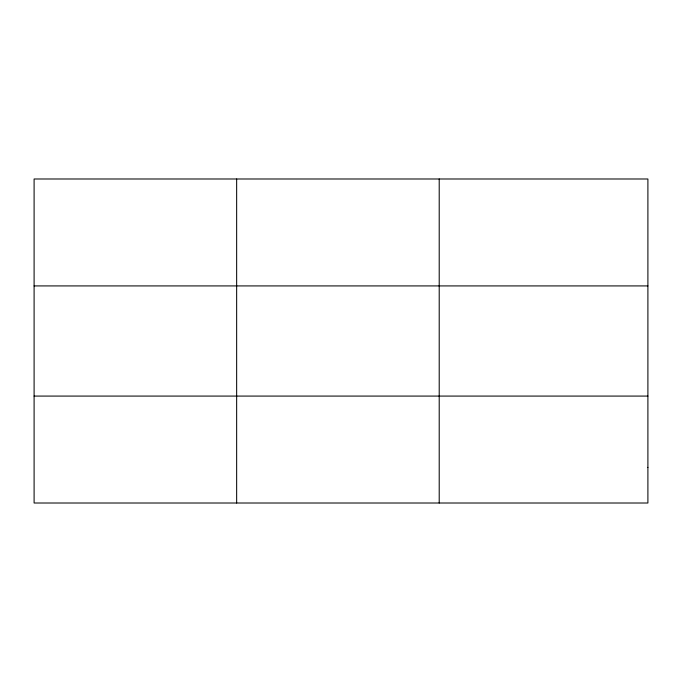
<?xml version="1.0" encoding="UTF-8"?>
<svg xmlns="http://www.w3.org/2000/svg" width="682" height="682" viewBox="0 0 682 682"><rect width="100%" height="100%" fill="white"/><g stroke="black" fill="none" stroke-linecap="round" stroke-linejoin="round"><path stroke-width="1.02" d="M236.654 503.009L236.654 178.991M439.208 503.009L439.208 178.991M34.1 285.92L647.9 285.92M34.1 396.08L647.9 396.08M647.9 467.366L647.9 503.009L34.1 503.009L34.1 178.991L647.9 178.991L647.9 467.366"/></g></svg>
